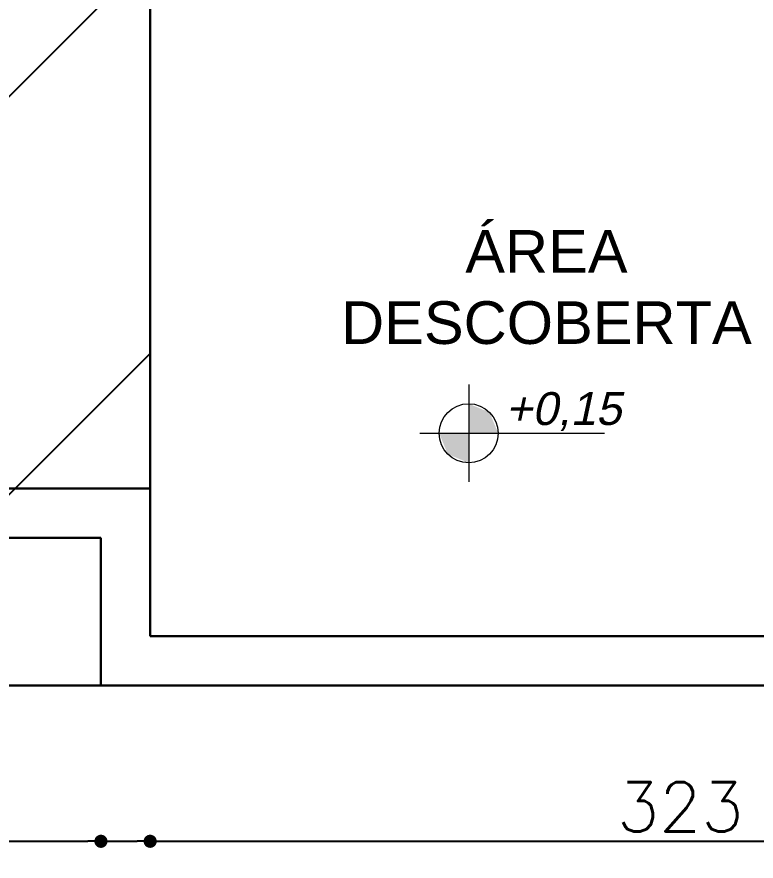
# Model space of a CAD drawing. Header units: millimetres. Extents: x 3314 to 3538, y 1235 to 1314.
# Drawn here: x 3366.272 to 3368.525, y 1279.894 to 1282.465 of the extents above; entities that cross this region are included whole.
import ezdxf

# ---------------------------------------------------------------- set-up
doc = ezdxf.new("R2010")
doc.units = ezdxf.units.MM
doc.layers.add('ALVENARIA', color=7, linetype='Continuous', lineweight=30)
doc.layers.add('LAYOUT', color=8, linetype='Continuous', lineweight=13)
for name, color, linetype in [('Layout-int', 1, 'Continuous'), ('TextoÁreas', 2, 'Continuous'), ('US_drawings_existing', 7, 'Continuous')]:
    doc.layers.add(name, color=color, linetype=linetype)
doc.styles.add('ROMANS', font='romans.shx')
doc.styles.add('Util2000', font='arial.ttf')
doc.dimstyles.new('1-100', dxfattribs={"dimtxt": 0.15, "dimasz": 0.04, "dimexe": 0.05, "dimexo": 0.1, "dimgap": 0.03, "dimtad": 1, "dimdec": 0, "dimlfac": 100, "dimzin": 5, "dimdsep": 46, "dimtxsty": 'ROMANS', "dimblk": 'DOT', "dimcen": 0, "dimse1": 1, "dimse2": 1, "dimclrd": 1, "dimclre": 1, "dimclrt": 2, "dimadec": 0, "dimazin": 0, "dimtfac": 1, "dimtdec": 0, "dimtofl": 0, "dimtmove": 2, "dimatfit": 3, "dimfxl": 0.04, "dimtolj": 1, "dimtzin": 1, "dimarcsym": 0})

# ---------------------------------------------------------------- blocks, each defined once
blk = doc.blocks.new('_Dot')
at = {"color": 0, "linetype": 'ByBlock', "lineweight": -2}
blk.add_line((-0.5, 0), (-1, 0), dxfattribs=at)
at = {"color": 0, "linetype": 'ByBlock', "const_width": 0.5}
blk.add_lwpolyline([(-0.25, 0, 1), (0.25, 0, 1)], format="xyb", close=True, dxfattribs=at)
blk = doc.blocks.new('*D249')
at = {"layer": 'ALVENARIA', "color": 1, "lineweight": -2, "transparency": 16777216}
blk.add_line((3364.7482, 1279.9544), (3366.4882, 1279.9544), dxfattribs=at)
at = {"layer": 'Defpoints', "color": 0, "transparency": 16777216}
for p in [(3364.7082, 1280.4287), (3366.5282, 1280.4287), (3366.5282, 1279.9544)]:
    blk.add_point(p, dxfattribs=at)
at = {"layer": 'ALVENARIA', "color": 1, "lineweight": -2, "transparency": 16777216, "xscale": 0.04, "yscale": 0.04, "zscale": 0.04, "rotation": 180}
blk.add_blockref('_Dot', (3364.7082, 1279.9544), dxfattribs=at)
at = {"layer": 'ALVENARIA', "color": 1, "lineweight": -2, "transparency": 16777216, "xscale": 0.04, "yscale": 0.04, "zscale": 0.04}
blk.add_blockref('_Dot', (3366.5282, 1279.9544), dxfattribs=at)
at = {"layer": 'ALVENARIA', "color": 2, "transparency": 16777216, "insert": (3365.6182, 1280.0594), "char_height": 0.15, "attachment_point": 5, "style": 'ROMANS'}
blk.add_mtext('\\A1;182', dxfattribs=at)
blk = doc.blocks.new('*D250')
at = {"layer": 'ALVENARIA', "color": 1, "lineweight": -2, "transparency": 16777216}
blk.add_line((3366.7182, 1279.9544), (3369.8682, 1279.9544), dxfattribs=at)
at = {"layer": 'Defpoints', "color": 0, "transparency": 16777216}
for p in [(3366.6782, 1280.5787), (3369.9082, 1280.4287), (3369.9082, 1279.9544)]:
    blk.add_point(p, dxfattribs=at)
at = {"layer": 'ALVENARIA', "color": 1, "lineweight": -2, "transparency": 16777216, "xscale": 0.04, "yscale": 0.04, "zscale": 0.04, "rotation": 180}
blk.add_blockref('_Dot', (3366.6782, 1279.9544), dxfattribs=at)
at = {"layer": 'ALVENARIA', "color": 1, "lineweight": -2, "transparency": 16777216, "xscale": 0.04, "yscale": 0.04, "zscale": 0.04}
blk.add_blockref('_Dot', (3369.9082, 1279.9544), dxfattribs=at)
at = {"layer": 'ALVENARIA', "color": 2, "transparency": 16777216, "insert": (3368.2932, 1280.0594), "char_height": 0.15, "attachment_point": 5, "style": 'ROMANS'}
blk.add_mtext('\\A1;323', dxfattribs=at)
blk = doc.blocks.new('Cotap')
for p, q in [((0, 148.4), (0, -148.4)), ((-148.4, 0), (414, 0))]:
    blk.add_line(p, q)
blk.add_circle((0, 0), 90)
at = {"layer": 'Layout-int', "color": 0}
for points in [[(0, 0), (0, 90), (90, 0), (63.6, 63.6)], [(0, 0), (-90, 0), (0, -90), (-63.6, -63.6)]]:
    blk.add_solid(points, dxfattribs=at)
at = {"style": 'Util2000', "oblique": 12, "flags": 8}
blk.add_attdef('COTA', (111.6, 25.2), '', height=100, dxfattribs=at)
blk = doc.blocks.new('*D252')
at = {"layer": 'ALVENARIA', "color": 1, "lineweight": -2, "transparency": 16777216}
blk.add_line((3366.5682, 1279.9544), (3366.6382, 1279.9544), dxfattribs=at)
at = {"layer": 'Defpoints', "color": 0, "transparency": 16777216}
for p in [(3366.5282, 1280.5787), (3366.6782, 1280.4287), (3366.6782, 1279.9544)]:
    blk.add_point(p, dxfattribs=at)
at = {"layer": 'ALVENARIA', "color": 1, "lineweight": -2, "transparency": 16777216, "xscale": 0.04, "yscale": 0.04, "zscale": 0.04, "rotation": 180}
blk.add_blockref('_Dot', (3366.5282, 1279.9544), dxfattribs=at)
at = {"layer": 'ALVENARIA', "color": 1, "lineweight": -2, "transparency": 16777216, "xscale": 0.04, "yscale": 0.04, "zscale": 0.04}
blk.add_blockref('_Dot', (3366.6782, 1279.9544), dxfattribs=at)
at = {"layer": 'ALVENARIA', "color": 2, "transparency": 16777216, "insert": (3366.616, 1279.773), "char_height": 0.15, "attachment_point": 5, "style": 'ROMANS'}
blk.add_mtext('\\A1;15', dxfattribs=at)

msp = doc.modelspace()

# ---------------------------------------------------------------- hatches: boundary and pattern name
at = {"layer": 'US_drawings_existing'}
h = msp.add_hatch(dxfattribs=at)
h.set_pattern_fill('ANSI31', color=9, scale=0.27)
h.set_pattern_definition([(45, (-106.8748, 1.0003), (-0.60616729, 0.60616729), [])])
h.paths.add_polyline_path([(3370.0582, 1300.3787), (3367.1116, 1300.3787), (3358.0582, 1300.3787), (3358.0582, 1295.6287), (3360.9582, 1295.6287), (3360.9582, 1286.8787), (3358.0582, 1286.8787), (3358.0582, 1280.4287), (3366.6782, 1280.4287), (3366.6782, 1282.5787), (3368.5582, 1282.5787), (3368.5582, 1292.9638), (3368.5582, 1295.6287), (3370.0582, 1295.6287)])
h.paths.add_polyline_path([(3361.6568, 1290.6685), (3366.972, 1290.6685), (3366.972, 1292.0011), (3361.6568, 1292.0011)], flags=24)
h.paths.add_polyline_path([(3362.68, 1292.3085), (3366.1862, 1292.3085), (3366.1862, 1294.3235), (3362.68, 1294.3235)], flags=24)
h.paths.add_polyline_path([(3362.4701, 1281.7651), (3364.2483, 1282.6813), (3363.4534, 1284.2242), (3361.6751, 1283.3079)], flags=24)

# ---------------------------------------------------------------- linework, layer by layer
at = {"layer": 'ALVENARIA'}
for p, q in [((3366.6782, 1282.5787), (3366.6782, 1281.0287)), ((3366.6782, 1281.0287), (3365.7478, 1281.0287)), ((3366.6782, 1281.0287), (3366.6782, 1280.5787)), ((3366.5282, 1280.8787), (3365.7778, 1280.8787)), ((3366.5282, 1280.8787), (3366.5282, 1280.4287)), ((3369.9082, 1280.5787), (3366.6782, 1280.5787)), ((3364.7082, 1280.4287), (3366.5282, 1280.4287)), ((3369.9082, 1280.4287), (3366.5282, 1280.4287))]:
    msp.add_line(p, q, dxfattribs=at)

# ---------------------------------------------------------------- block references
at = {"layer": 'LAYOUT', "color": 1, "xscale": 0.001, "yscale": 0.001, "zscale": 0.001}
msp.add_blockref('Cotap', (3367.6487, 1281.1968), dxfattribs=at).add_auto_attribs({'COTA': '+0,15'})

# ---------------------------------------------------------------- texts
at = {"layer": 'TextoÁreas', "insert": (3367.8856, 1281.6411), "char_height": 0.13, "attachment_point": 5, "style": 'Util2000'}
msp.add_mtext('ÁREA \\PDESCOBERTA', dxfattribs=at)

# ---------------------------------------------------------------- dimensions: what is measured, and where the dimension line sits
at = {"layer": 'ALVENARIA'}
dim = msp.add_linear_dim(base=(3366.6782, 1279.9544), p1=(3366.5282, 1280.5787), p2=(3366.6782, 1280.4287), dimstyle='1-100', override={"dimfxlon": 1}, dxfattribs=at)
dim.commit()
dim.dimension.update_dxf_attribs({"geometry": '*D252', "text_midpoint": (3366.616, 1279.773), "dimtype": 160})
for base, p1, p2, picture, middle in [((3369.9082, 1279.9544), (3366.6782, 1280.5787), (3369.9082, 1280.4287), '*D250', (3368.2932, 1280.0594)), ((3366.5282, 1279.9544), (3364.7082, 1280.4287), (3366.5282, 1280.4287), '*D249', (3365.6182, 1280.0594))]:
    dim = msp.add_linear_dim(base=base, p1=p1, p2=p2, dimstyle='1-100', override={"dimfxlon": 1}, dxfattribs=at)
    dim.commit()
    dim.dimension.update_dxf_attribs({"geometry": picture, "text_midpoint": middle})

doc.saveas('drawing.dxf')
